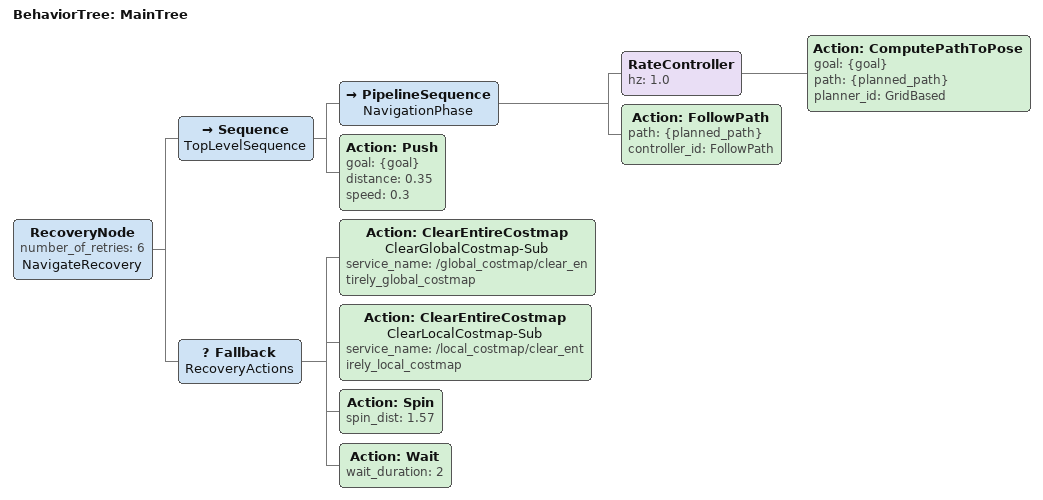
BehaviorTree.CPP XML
<root BTCPP_format="4">
  <BehaviorTree ID="MainTree">
    <RecoveryNode number_of_retries="6" name="NavigateRecovery">
      <Sequence name="TopLevelSequence">

        <PipelineSequence name="NavigationPhase">
          <RateController hz="1.0">
            <Action ID="ComputePathToPose" goal="{goal}" path="{planned_path}" planner_id="GridBased"/>
          </RateController>
          <Action ID="FollowPath" path="{planned_path}" controller_id="FollowPath"/>
        </PipelineSequence>

        <Action ID="Push" goal="{goal}" distance="0.35" speed="0.3" />

      </Sequence>

      <Fallback name="RecoveryActions">
        <Action ID="ClearEntireCostmap" name="ClearGlobalCostmap-Sub" service_name="/global_costmap/clear_entirely_global_costmap"/>
        <Action ID="ClearEntireCostmap" name="ClearLocalCostmap-Sub" service_name="/local_costmap/clear_entirely_local_costmap"/>
        <Action ID="Spin" spin_dist="1.57"/>
        <Action ID="Wait" wait_duration="2"/>
      </Fallback>
    </RecoveryNode>
  </BehaviorTree>
</root>
